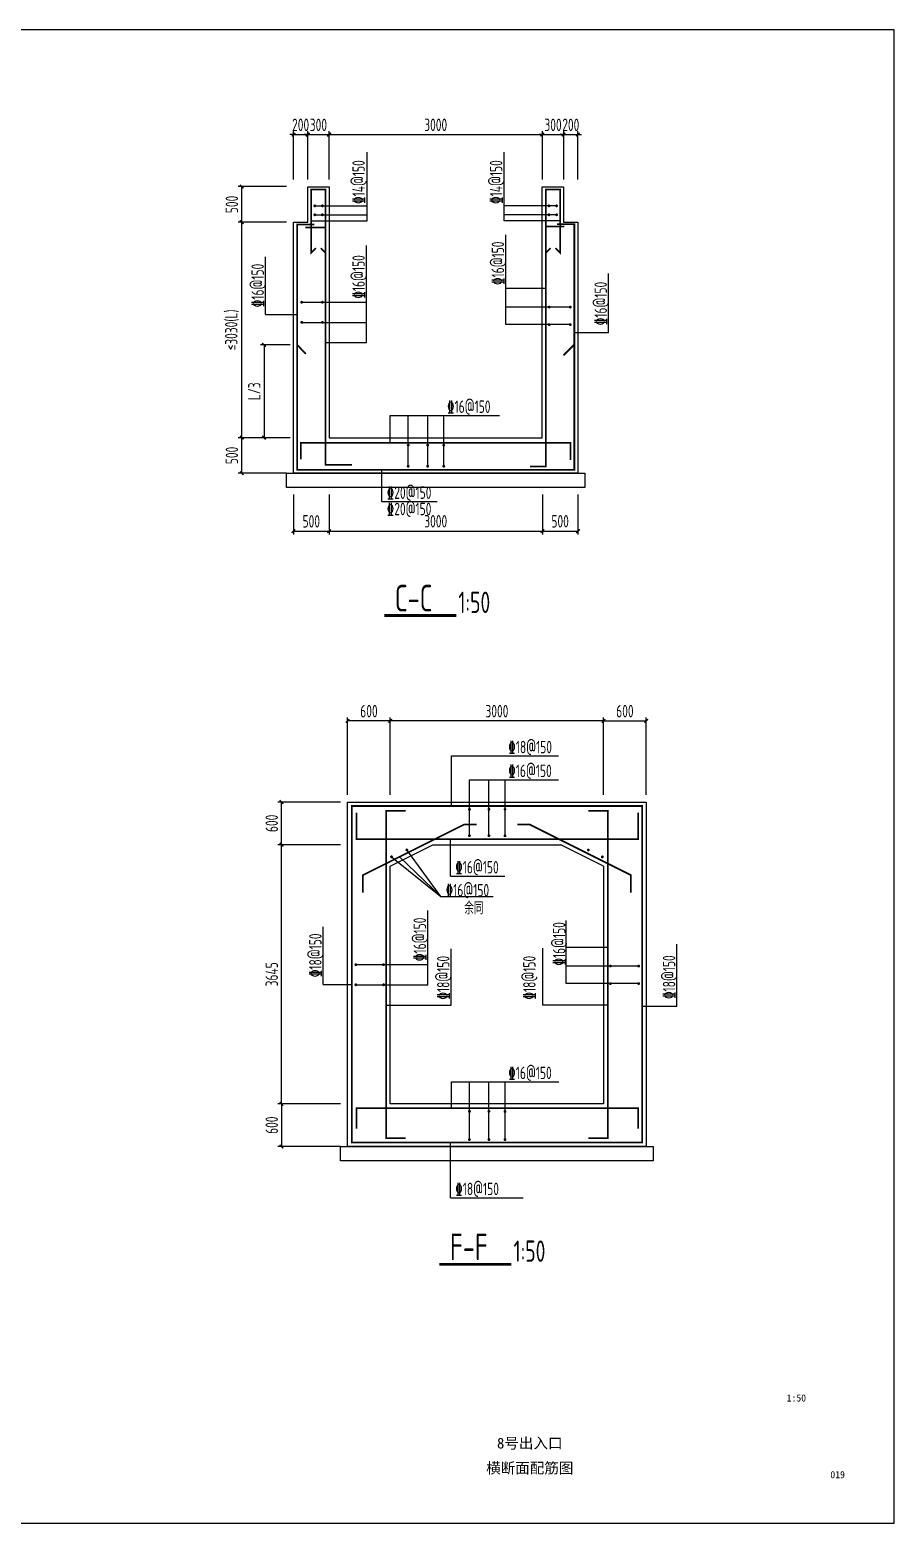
# Model space of a CAD drawing. Header units: millimetres. Extents: x -897614 to 191467, y -439928 to 101803.
# Drawn here: x 105495 to 117651, y -274551 to -253551 of the extents above; entities that cross this region are included whole.
import ezdxf
from ezdxf.enums import TextEntityAlignment as Align

# ---------------------------------------------------------------- set-up
doc = ezdxf.new("R2010")
doc.units = ezdxf.units.MM
doc.header["$LTSCALE"] = 1000
for name, color, linetype in [('DC', 7, 'Continuous'), ('DIM_LEAD', 3, 'Continuous'), ('DIM_SYMB', 3, 'Continuous'), ('JG_TEXT', 7, 'Continuous'), ('PUB_TEXT', 7, 'Continuous'), ('REIN', 1, 'Continuous'), ('图框', 3, 'Continuous')]:
    doc.layers.add(name, color=color, linetype=linetype)
doc.layers.add('DY', color=1, linetype='Continuous', plot=False)
doc.layers.add('WALL', color=6, linetype='Continuous', lineweight=30)
doc.styles.add('TK-HZ-HT', font='', dxfattribs={"width": 0.8})
doc.styles.add('TK-HZ-ST', font='', dxfattribs={"width": 0.8})
doc.styles.add('TSSD', font='tssdeng.shx', dxfattribs={"width": 0.7, "bigfont": 'tssdchn.shx'})
doc.styles.get('TK-HZ-HT').set_extended_font_data('SimSun')
doc.styles.get('TK-HZ-ST').set_extended_font_data('SimSun')
doc.dimstyles.new('TSD', dxfattribs={"dimtxt": 350, "dimasz": 100, "dimexe": 100, "dimexo": 200, "dimgap": 100, "dimtad": 1, "dimdec": 0, "dimzin": 0, "dimdsep": 46, "dimtxsty": 'TSSD', "dimblk": 'ARCHTICK', "dimcen": 0.09, "dimclrt": 7, "dimazin": 2, "dimtfac": 1, "dimtdec": 0, "dimtix": 1, "dimtmove": 2, "dimatfit": 3, "dimfxl": 0, "dimtolj": 1, "dimtzin": 0, "dimarcsym": 0})

# ---------------------------------------------------------------- blocks, each defined once
blk = doc.blocks.new('_ArchTick')
at = {"color": 0, "linetype": 'ByBlock', "const_width": 0.4}
blk.add_lwpolyline([(-0.5, -0.5), (0.5, 0.5)], dxfattribs=at)
blk = doc.blocks.new('*D511')
at = {"layer": 'Defpoints', "color": 0, "transparency": 16777216}
for p in [(109964, -268655), (109034, -269255), (109964, -269255)]:
    blk.add_point(p, dxfattribs=at)
at = {"layer": 'DIM_LEAD', "color": 0, "lineweight": -2, "transparency": 16777216}
for p, q in [((109864, -268655), (108984, -268655)), ((109034, -268655), (109034, -269255)), ((109864, -269255), (108984, -269255))]:
    blk.add_line(p, q, dxfattribs=at)
at = {"layer": 'DIM_LEAD', "color": 0, "lineweight": -2, "transparency": 16777216, "xscale": 50, "yscale": 50, "zscale": 50}
for p, rotation in [((109034, -268655), 90), ((109034, -269255), 270)]:
    blk.add_blockref('_ArchTick', p, dxfattribs=dict(at, rotation=rotation))
at = {"layer": 'DIM_LEAD', "color": 7, "transparency": 16777216, "insert": (108897, -268955), "char_height": 175, "attachment_point": 5, "rotation": 90, "style": 'TSSD'}
blk.add_mtext('\\A1;600', dxfattribs=at)
blk = doc.blocks.new('*D512')
at = {"layer": 'Defpoints', "color": 0, "transparency": 16777216}
for p in [(114164, -263269), (113564, -264410), (114164, -264410)]:
    blk.add_point(p, dxfattribs=at)
at = {"layer": 'DIM_LEAD', "color": 0, "lineweight": -2, "transparency": 16777216}
for p, q in [((113564, -264310), (113564, -263219)), ((113564, -263269), (114164, -263269)), ((114164, -264310), (114164, -263219))]:
    blk.add_line(p, q, dxfattribs=at)
at = {"layer": 'DIM_LEAD', "color": 0, "lineweight": -2, "transparency": 16777216, "xscale": 50, "yscale": 50, "zscale": 50, "rotation": 180}
blk.add_blockref('_ArchTick', (113564, -263269), dxfattribs=at)
at = {"layer": 'DIM_LEAD', "color": 0, "lineweight": -2, "transparency": 16777216, "xscale": 50, "yscale": 50, "zscale": 50}
blk.add_blockref('_ArchTick', (114164, -263269), dxfattribs=at)
at = {"layer": 'DIM_LEAD', "color": 7, "transparency": 16777216, "insert": (113864, -263132), "char_height": 175, "attachment_point": 5, "style": 'TSSD'}
blk.add_mtext('\\A1;600', dxfattribs=at)
blk = doc.blocks.new('*D515')
at = {"layer": 'Defpoints', "color": 0, "transparency": 16777216}
for p in [(109034, -265010), (109964, -265010), (109964, -268655)]:
    blk.add_point(p, dxfattribs=at)
at = {"layer": 'DIM_LEAD', "color": 0, "lineweight": -2, "transparency": 16777216}
for p, q in [((109864, -265010), (108984, -265010)), ((109034, -268655), (109034, -265010)), ((109864, -268655), (108984, -268655))]:
    blk.add_line(p, q, dxfattribs=at)
at = {"layer": 'DIM_LEAD', "color": 0, "lineweight": -2, "transparency": 16777216, "xscale": 50, "yscale": 50, "zscale": 50}
for p, rotation in [((109034, -265010), 90), ((109034, -268655), 270)]:
    blk.add_blockref('_ArchTick', p, dxfattribs=dict(at, rotation=rotation))
at = {"layer": 'DIM_LEAD', "color": 7, "transparency": 16777216, "insert": (108897, -266833), "char_height": 175, "attachment_point": 5, "rotation": 90, "style": 'TSSD'}
blk.add_mtext('\\A1;3645', dxfattribs=at)
blk = doc.blocks.new('*D516')
at = {"layer": 'Defpoints', "color": 0, "transparency": 16777216}
for p in [(109034, -264410), (109964, -264410), (109964, -265010)]:
    blk.add_point(p, dxfattribs=at)
at = {"layer": 'DIM_LEAD', "color": 0, "lineweight": -2, "transparency": 16777216}
for p, q in [((109864, -264410), (108984, -264410)), ((109034, -265010), (109034, -264410)), ((109864, -265010), (108984, -265010))]:
    blk.add_line(p, q, dxfattribs=at)
at = {"layer": 'DIM_LEAD', "color": 0, "lineweight": -2, "transparency": 16777216, "xscale": 50, "yscale": 50, "zscale": 50}
for p, rotation in [((109034, -264410), 90), ((109034, -265010), 270)]:
    blk.add_blockref('_ArchTick', p, dxfattribs=dict(at, rotation=rotation))
at = {"layer": 'DIM_LEAD', "color": 7, "transparency": 16777216, "insert": (108897, -264710), "char_height": 175, "attachment_point": 5, "rotation": 90, "style": 'TSSD'}
blk.add_mtext('\\A1;600', dxfattribs=at)
blk = doc.blocks.new('*D517')
at = {"layer": 'Defpoints', "color": 0, "transparency": 16777216}
for p in [(110564, -263269), (110564, -264410), (113564, -264410)]:
    blk.add_point(p, dxfattribs=at)
at = {"layer": 'DIM_LEAD', "color": 0, "lineweight": -2, "transparency": 16777216}
for p, q in [((110564, -264310), (110564, -263219)), ((113564, -263269), (110564, -263269)), ((113564, -264310), (113564, -263219))]:
    blk.add_line(p, q, dxfattribs=at)
at = {"layer": 'DIM_LEAD', "color": 0, "lineweight": -2, "transparency": 16777216, "xscale": 50, "yscale": 50, "zscale": 50, "rotation": 180}
blk.add_blockref('_ArchTick', (110564, -263269), dxfattribs=at)
at = {"layer": 'DIM_LEAD', "color": 0, "lineweight": -2, "transparency": 16777216, "xscale": 50, "yscale": 50, "zscale": 50}
blk.add_blockref('_ArchTick', (113564, -263269), dxfattribs=at)
at = {"layer": 'DIM_LEAD', "color": 7, "transparency": 16777216, "insert": (112064, -263132), "char_height": 175, "attachment_point": 5, "style": 'TSSD'}
blk.add_mtext('\\A1;3000', dxfattribs=at)
blk = doc.blocks.new('*D518')
at = {"layer": 'Defpoints', "color": 0, "transparency": 16777216}
for p in [(109964, -263269), (109964, -264410), (110564, -264410)]:
    blk.add_point(p, dxfattribs=at)
at = {"layer": 'DIM_LEAD', "color": 0, "lineweight": -2, "transparency": 16777216}
for p, q in [((109964, -264310), (109964, -263219)), ((110564, -263269), (109964, -263269)), ((110564, -264310), (110564, -263219))]:
    blk.add_line(p, q, dxfattribs=at)
at = {"layer": 'DIM_LEAD', "color": 0, "lineweight": -2, "transparency": 16777216, "xscale": 50, "yscale": 50, "zscale": 50, "rotation": 180}
blk.add_blockref('_ArchTick', (109964, -263269), dxfattribs=at)
at = {"layer": 'DIM_LEAD', "color": 0, "lineweight": -2, "transparency": 16777216, "xscale": 50, "yscale": 50, "zscale": 50}
blk.add_blockref('_ArchTick', (110564, -263269), dxfattribs=at)
at = {"layer": 'DIM_LEAD', "color": 7, "transparency": 16777216, "insert": (110264, -263132), "char_height": 175, "attachment_point": 5, "style": 'TSSD'}
blk.add_mtext('\\A1;600', dxfattribs=at)
blk = doc.blocks.new('*D548')
at = {"layer": 'Defpoints', "color": 0, "transparency": 16777216}
for p in [(109203, -259986), (109703, -259986), (109703, -260600)]:
    blk.add_point(p, dxfattribs=at)
at = {"layer": 'DIM_LEAD', "color": 0, "lineweight": -2, "transparency": 16777216}
for p, q in [((109203, -260086), (109203, -260650)), ((109703, -260086), (109703, -260650)), ((109203, -260600), (109703, -260600))]:
    blk.add_line(p, q, dxfattribs=at)
at = {"layer": 'DIM_LEAD', "color": 0, "lineweight": -2, "transparency": 16777216, "xscale": 50, "yscale": 50, "zscale": 50, "rotation": 180}
blk.add_blockref('_ArchTick', (109203, -260600), dxfattribs=at)
at = {"layer": 'DIM_LEAD', "color": 0, "lineweight": -2, "transparency": 16777216, "xscale": 50, "yscale": 50, "zscale": 50}
blk.add_blockref('_ArchTick', (109703, -260600), dxfattribs=at)
at = {"layer": 'DIM_LEAD', "color": 7, "transparency": 16777216, "insert": (109453, -260462), "char_height": 175, "attachment_point": 5, "style": 'TSSD'}
blk.add_mtext('\\A1;500', dxfattribs=at)
blk = doc.blocks.new('*D549')
at = {"layer": 'Defpoints', "color": 0, "transparency": 16777216}
for p in [(109703, -259986), (112703, -259986), (112703, -260600)]:
    blk.add_point(p, dxfattribs=at)
at = {"layer": 'DIM_LEAD', "color": 0, "lineweight": -2, "transparency": 16777216}
for p, q in [((109703, -260086), (109703, -260650)), ((112703, -260086), (112703, -260650)), ((109703, -260600), (112703, -260600))]:
    blk.add_line(p, q, dxfattribs=at)
at = {"layer": 'DIM_LEAD', "color": 0, "lineweight": -2, "transparency": 16777216, "xscale": 50, "yscale": 50, "zscale": 50, "rotation": 180}
blk.add_blockref('_ArchTick', (109703, -260600), dxfattribs=at)
at = {"layer": 'DIM_LEAD', "color": 0, "lineweight": -2, "transparency": 16777216, "xscale": 50, "yscale": 50, "zscale": 50}
blk.add_blockref('_ArchTick', (112703, -260600), dxfattribs=at)
at = {"layer": 'DIM_LEAD', "color": 7, "transparency": 16777216, "insert": (111203, -260462), "char_height": 175, "attachment_point": 5, "style": 'TSSD'}
blk.add_mtext('\\A1;3000', dxfattribs=at)
blk = doc.blocks.new('*D550')
at = {"layer": 'Defpoints', "color": 0, "transparency": 16777216}
for p in [(112703, -259986), (113203, -259986), (113203, -260600)]:
    blk.add_point(p, dxfattribs=at)
at = {"layer": 'DIM_LEAD', "color": 0, "lineweight": -2, "transparency": 16777216}
for p, q in [((112703, -260086), (112703, -260650)), ((113203, -260086), (113203, -260650)), ((112703, -260600), (113203, -260600))]:
    blk.add_line(p, q, dxfattribs=at)
at = {"layer": 'DIM_LEAD', "color": 0, "lineweight": -2, "transparency": 16777216, "xscale": 50, "yscale": 50, "zscale": 50, "rotation": 180}
blk.add_blockref('_ArchTick', (112703, -260600), dxfattribs=at)
at = {"layer": 'DIM_LEAD', "color": 0, "lineweight": -2, "transparency": 16777216, "xscale": 50, "yscale": 50, "zscale": 50}
blk.add_blockref('_ArchTick', (113203, -260600), dxfattribs=at)
at = {"layer": 'DIM_LEAD', "color": 7, "transparency": 16777216, "insert": (112953, -260462), "char_height": 175, "attachment_point": 5, "style": 'TSSD'}
blk.add_mtext('\\A1;500', dxfattribs=at)
blk = doc.blocks.new('*D551')
at = {"layer": 'Defpoints', "color": 0, "transparency": 16777216}
for p in [(108474, -259286), (109203, -259286), (109203, -259786)]:
    blk.add_point(p, dxfattribs=at)
at = {"layer": 'DIM_LEAD', "color": 0, "lineweight": -2, "transparency": 16777216}
for p, q in [((109103, -259286), (108424, -259286)), ((108474, -259786), (108474, -259286)), ((109103, -259786), (108424, -259786))]:
    blk.add_line(p, q, dxfattribs=at)
at = {"layer": 'DIM_LEAD', "color": 0, "lineweight": -2, "transparency": 16777216, "xscale": 50, "yscale": 50, "zscale": 50}
for p, rotation in [((108474, -259286), 90), ((108474, -259786), 270)]:
    blk.add_blockref('_ArchTick', p, dxfattribs=dict(at, rotation=rotation))
at = {"layer": 'DIM_LEAD', "color": 7, "transparency": 16777216, "insert": (108336, -259536), "char_height": 175, "attachment_point": 5, "rotation": 90, "style": 'TSSD'}
blk.add_mtext('\\A1;500', dxfattribs=at)
blk = doc.blocks.new('*D552')
at = {"layer": 'Defpoints', "color": 0, "transparency": 16777216}
for p in [(108474, -256256), (109203, -256256), (109203, -259286)]:
    blk.add_point(p, dxfattribs=at)
at = {"layer": 'DIM_LEAD', "color": 0, "lineweight": -2, "transparency": 16777216}
for p, q in [((109103, -256256), (108424, -256256)), ((108474, -259286), (108474, -256256)), ((109103, -259286), (108424, -259286))]:
    blk.add_line(p, q, dxfattribs=at)
at = {"layer": 'DIM_LEAD', "color": 0, "lineweight": -2, "transparency": 16777216, "xscale": 50, "yscale": 50, "zscale": 50}
for p, rotation in [((108474, -256256), 90), ((108474, -259286), 270)]:
    blk.add_blockref('_ArchTick', p, dxfattribs=dict(at, rotation=rotation))
at = {"layer": 'DIM_LEAD', "color": 7, "transparency": 16777216, "insert": (108336, -257771), "char_height": 175, "attachment_point": 5, "rotation": 90, "style": 'TSSD'}
blk.add_mtext('\\A1;≤3030(L)', dxfattribs=at)
blk = doc.blocks.new('*D553')
at = {"layer": 'Defpoints', "color": 0, "transparency": 16777216}
for p in [(109403, -255024), (109203, -255756), (109403, -255756)]:
    blk.add_point(p, dxfattribs=at)
at = {"layer": 'DIM_LEAD', "color": 0, "lineweight": -2, "transparency": 16777216}
for p, q in [((109203, -255024), (109153, -255024)), ((109203, -255656), (109203, -254974)), ((109203, -255024), (109403, -255024)), ((109403, -255656), (109403, -254974)), ((109403, -255024), (109453, -255024))]:
    blk.add_line(p, q, dxfattribs=at)
at = {"layer": 'DIM_LEAD', "color": 0, "lineweight": -2, "transparency": 16777216, "xscale": 50, "yscale": 50, "zscale": 50}
blk.add_blockref('_ArchTick', (109203, -255024), dxfattribs=at)
at = {"layer": 'DIM_LEAD', "color": 0, "lineweight": -2, "transparency": 16777216, "xscale": 50, "yscale": 50, "zscale": 50, "rotation": 180}
blk.add_blockref('_ArchTick', (109403, -255024), dxfattribs=at)
at = {"layer": 'DIM_LEAD', "color": 7, "transparency": 16777216, "insert": (109303, -254887), "char_height": 175, "attachment_point": 5, "style": 'TSSD'}
blk.add_mtext('\\A1;200', dxfattribs=at)
blk = doc.blocks.new('*D554')
at = {"layer": 'Defpoints', "color": 0, "transparency": 16777216}
for p in [(109703, -255024), (109403, -255756), (109703, -255756)]:
    blk.add_point(p, dxfattribs=at)
at = {"layer": 'DIM_LEAD', "color": 0, "lineweight": -2, "transparency": 16777216}
for p, q in [((109403, -255024), (109353, -255024)), ((109403, -255656), (109403, -254974)), ((109403, -255024), (109703, -255024)), ((109703, -255656), (109703, -254974)), ((109703, -255024), (109753, -255024))]:
    blk.add_line(p, q, dxfattribs=at)
at = {"layer": 'DIM_LEAD', "color": 0, "lineweight": -2, "transparency": 16777216, "xscale": 50, "yscale": 50, "zscale": 50}
blk.add_blockref('_ArchTick', (109403, -255024), dxfattribs=at)
at = {"layer": 'DIM_LEAD', "color": 0, "lineweight": -2, "transparency": 16777216, "xscale": 50, "yscale": 50, "zscale": 50, "rotation": 180}
blk.add_blockref('_ArchTick', (109703, -255024), dxfattribs=at)
at = {"layer": 'DIM_LEAD', "color": 7, "transparency": 16777216, "insert": (109553, -254887), "char_height": 175, "attachment_point": 5, "style": 'TSSD'}
blk.add_mtext('\\A1;300', dxfattribs=at)
blk = doc.blocks.new('*D555')
at = {"layer": 'Defpoints', "color": 0, "transparency": 16777216}
for p in [(112703, -255024), (109703, -255756), (112703, -255756)]:
    blk.add_point(p, dxfattribs=at)
at = {"layer": 'DIM_LEAD', "color": 0, "lineweight": -2, "transparency": 16777216}
for p, q in [((109703, -255656), (109703, -254974)), ((109703, -255024), (112703, -255024)), ((112703, -255656), (112703, -254974))]:
    blk.add_line(p, q, dxfattribs=at)
at = {"layer": 'DIM_LEAD', "color": 0, "lineweight": -2, "transparency": 16777216, "xscale": 50, "yscale": 50, "zscale": 50, "rotation": 180}
blk.add_blockref('_ArchTick', (109703, -255024), dxfattribs=at)
at = {"layer": 'DIM_LEAD', "color": 0, "lineweight": -2, "transparency": 16777216, "xscale": 50, "yscale": 50, "zscale": 50}
blk.add_blockref('_ArchTick', (112703, -255024), dxfattribs=at)
at = {"layer": 'DIM_LEAD', "color": 7, "transparency": 16777216, "insert": (111203, -254887), "char_height": 175, "attachment_point": 5, "style": 'TSSD'}
blk.add_mtext('\\A1;3000', dxfattribs=at)
blk = doc.blocks.new('*D556')
at = {"layer": 'Defpoints', "color": 0, "transparency": 16777216}
for p in [(113003, -255024), (112703, -255756), (113003, -255756)]:
    blk.add_point(p, dxfattribs=at)
at = {"layer": 'DIM_LEAD', "color": 0, "lineweight": -2, "transparency": 16777216}
for p, q in [((112703, -255024), (112653, -255024)), ((112703, -255656), (112703, -254974)), ((112703, -255024), (113003, -255024)), ((113003, -255656), (113003, -254974)), ((113003, -255024), (113053, -255024))]:
    blk.add_line(p, q, dxfattribs=at)
at = {"layer": 'DIM_LEAD', "color": 0, "lineweight": -2, "transparency": 16777216, "xscale": 50, "yscale": 50, "zscale": 50}
blk.add_blockref('_ArchTick', (112703, -255024), dxfattribs=at)
at = {"layer": 'DIM_LEAD', "color": 0, "lineweight": -2, "transparency": 16777216, "xscale": 50, "yscale": 50, "zscale": 50, "rotation": 180}
blk.add_blockref('_ArchTick', (113003, -255024), dxfattribs=at)
at = {"layer": 'DIM_LEAD', "color": 7, "transparency": 16777216, "insert": (112853, -254887), "char_height": 175, "attachment_point": 5, "style": 'TSSD'}
blk.add_mtext('\\A1;300', dxfattribs=at)
blk = doc.blocks.new('*D557')
at = {"layer": 'Defpoints', "color": 0, "transparency": 16777216}
for p in [(113203, -255024), (113003, -255756), (113203, -255756)]:
    blk.add_point(p, dxfattribs=at)
at = {"layer": 'DIM_LEAD', "color": 0, "lineweight": -2, "transparency": 16777216}
for p, q in [((113003, -255024), (112953, -255024)), ((113003, -255656), (113003, -254974)), ((113003, -255024), (113203, -255024)), ((113203, -255656), (113203, -254974)), ((113203, -255024), (113253, -255024))]:
    blk.add_line(p, q, dxfattribs=at)
at = {"layer": 'DIM_LEAD', "color": 0, "lineweight": -2, "transparency": 16777216, "xscale": 50, "yscale": 50, "zscale": 50}
blk.add_blockref('_ArchTick', (113003, -255024), dxfattribs=at)
at = {"layer": 'DIM_LEAD', "color": 0, "lineweight": -2, "transparency": 16777216, "xscale": 50, "yscale": 50, "zscale": 50, "rotation": 180}
blk.add_blockref('_ArchTick', (113203, -255024), dxfattribs=at)
at = {"layer": 'DIM_LEAD', "color": 7, "transparency": 16777216, "insert": (113103, -254887), "char_height": 175, "attachment_point": 5, "style": 'TSSD'}
blk.add_mtext('\\A1;200', dxfattribs=at)
blk = doc.blocks.new('*D558')
at = {"layer": 'Defpoints', "color": 0, "transparency": 16777216}
for p in [(108474, -255756), (109203, -255756), (109203, -256256)]:
    blk.add_point(p, dxfattribs=at)
at = {"layer": 'DIM_LEAD', "color": 0, "lineweight": -2, "transparency": 16777216}
for p, q in [((109103, -255756), (108424, -255756)), ((108474, -256256), (108474, -255756)), ((109103, -256256), (108424, -256256))]:
    blk.add_line(p, q, dxfattribs=at)
at = {"layer": 'DIM_LEAD', "color": 0, "lineweight": -2, "transparency": 16777216, "xscale": 50, "yscale": 50, "zscale": 50}
for p, rotation in [((108474, -255756), 90), ((108474, -256256), 270)]:
    blk.add_blockref('_ArchTick', p, dxfattribs=dict(at, rotation=rotation))
at = {"layer": 'DIM_LEAD', "color": 7, "transparency": 16777216, "insert": (108336, -256006), "char_height": 175, "attachment_point": 5, "rotation": 90, "style": 'TSSD'}
blk.add_mtext('\\A1;500', dxfattribs=at)
blk = doc.blocks.new('*D1826')
at = {"layer": 'Defpoints', "color": 0, "transparency": 16777216}
for p in [(109255, -257981), (108788, -259286), (109255, -259286)]:
    blk.add_point(p, dxfattribs=at)
at = {"layer": 'DIM_LEAD', "color": 0, "lineweight": -2, "transparency": 16777216}
for p, q in [((109155, -257981), (108738, -257981)), ((108788, -257981), (108788, -259286)), ((109155, -259286), (108738, -259286))]:
    blk.add_line(p, q, dxfattribs=at)
at = {"layer": 'DIM_LEAD', "color": 0, "lineweight": -2, "transparency": 16777216, "xscale": 50, "yscale": 50, "zscale": 50}
for p, rotation in [((108788, -257981), 90), ((108788, -259286), 270)]:
    blk.add_blockref('_ArchTick', p, dxfattribs=dict(at, rotation=rotation))
at = {"layer": 'DIM_LEAD', "color": 7, "transparency": 16777216, "insert": (108651, -258634), "char_height": 175, "attachment_point": 5, "rotation": 90, "style": 'TSSD'}
blk.add_mtext('\\A1;L/3', dxfattribs=at)

msp = doc.modelspace()

# ---------------------------------------------------------------- linework, layer by layer
at = {"layer": 'DC'}
for points in [[(109102.68001, -259786.3157), (113302.68001, -259786.3157), (113302.68001, -259986.3157), (109102.68001, -259986.3157)], [(109863.86942, -269255.37583), (114263.86942, -269255.37583), (114263.86942, -269455.37583), (109863.86942, -269455.37583)]]:
    msp.add_lwpolyline(points, close=True, dxfattribs=at)
at = {"layer": 'DIM_SYMB', "const_width": 40}
for points in [[(110480.01496, -261786.81404), (111491.18819, -261786.81412)], [(111256.11205, -270911.01694), (112267.28528, -270911.01702)]]:
    msp.add_lwpolyline(points, dxfattribs=at)
at = {"layer": 'DY'}
msp.add_lwpolyline([(87950.78828, -274551.03329), (117650.78828, -274551.03329), (117650.78828, -253551.03329), (87950.78828, -253551.03329)], close=True, dxfattribs=at)
at = {"layer": 'JG_TEXT'}
for p, q in [((110239.89919, -256235.26047), (110239.89919, -255271.2176)), ((112165.46083, -256235.26047), (112165.46083, -255271.2176)), ((109502.41309, -256025.68253), (110239.89919, -256025.68253)), ((109502.41309, -256151.47059), (110239.89919, -256151.47059)), ((112902.94693, -256025.68253), (112165.46083, -256025.68253)), ((112902.94693, -256151.47059), (112165.46083, -256151.47059)), ((109451.14503, -256235.26047), (110239.89919, -256235.26047)), ((112954.21499, -256235.26047), (112165.46083, -256235.26047)), ((110229.41296, -257949.91836), (110229.41296, -256584.35859)), ((112189.99129, -257696.32138), (112189.99129, -256434.49611)), ((108810.30279, -257555.79754), (108810.30279, -256745.02194)), ((113635.19129, -257809.37422), (113635.19129, -256975.33725)), ((112752.21708, -257187.74773), (112189.99129, -257187.74773)), ((109318.60755, -257381.33926), (110229.41296, -257381.33926)), ((113096.16497, -257449.62853), (112189.99129, -257449.62853)), ((108810.30279, -257555.79754), (109254.88934, -257555.79754)), ((109318.60755, -257664.47034), (110229.41296, -257664.47034)), ((113096.16497, -257696.32138), (112189.99129, -257696.32138)), ((113635.19129, -257809.37422), (113152.68001, -257809.37422)), ((109653.14294, -257949.91836), (110229.41296, -257949.91836)), ((110561.664, -258975.41065), (112100.2626, -258975.41065)), ((110561.664, -259357.82811), (110561.664, -258975.41065)), ((110816.20096, -259687.64031), (110816.20096, -258975.41065)), ((111090.19046, -259687.64031), (111090.19046, -258975.41065)), ((111316.43061, -259687.64031), (111316.43061, -258975.41065)), ((110446.56115, -260185.28457), (110446.56115, -259736.3157)), ((110446.56115, -260185.28457), (111225.44525, -260185.28457)), ((111422.85341, -264478.94781), (111422.85341, -263762.22985)), ((111422.85341, -263762.22985), (112931.98391, -263762.22985)), ((111677.39037, -264883.86795), (111677.39037, -264096.53034)), ((111677.39037, -264096.53034), (112931.98391, -264096.53034)), ((111951.37987, -264883.86795), (111951.37987, -264096.53034)), ((112177.62002, -264883.86795), (112177.62002, -264096.53034)), ((111409.46427, -265451.98068), (111409.46427, -264932.54334)), ((110581.75775, -265181.038), (111277.43685, -265738.69563)), ((111277.43685, -265738.69563), (110694.85757, -265179.79005)), ((111277.43685, -265738.69563), (110797.37688, -265083.30623)), ((111409.46427, -265451.98068), (112172.98013, -265451.98068)), ((111277.43685, -265738.69563), (112009.03311, -265738.69563)), ((111090.60237, -266980.37077), (111090.60237, -265934.61411)), ((109621.65581, -266977.56576), (109621.65581, -266165.80353)), ((113037.13647, -266963.77053), (113037.13647, -266078.1527)), ((111420.35576, -267265.81879), (111420.35576, -266476.23102)), ((112707.38308, -267265.81879), (112707.38308, -266465.97346)), ((113613.40649, -266455.19688), (113037.13647, -266455.19688)), ((114596.3807, -267284.7396), (114596.3807, -266406.8601)), ((110079.79696, -266697.23969), (111090.60237, -266697.23969)), ((114057.35438, -266717.07768), (113037.13647, -266717.07768)), ((109621.65581, -266977.56576), (110016.07875, -266977.56576)), ((110079.79696, -266980.37077), (111090.60237, -266980.37077)), ((114057.35438, -266963.77053), (113037.13647, -266963.77053)), ((110514.33235, -267265.81879), (111420.35576, -267265.81879)), ((113613.40649, -267265.81879), (112707.38308, -267265.81879)), ((114596.3807, -267284.7396), (114113.86942, -267284.7396)), ((111422.85341, -268726.88824), (111422.85341, -268344.47078)), ((111422.85341, -268344.47078), (112933.77363, -268344.47078)), ((111677.39037, -269156.70044), (111677.39037, -268344.47078)), ((111951.37987, -269156.70044), (111951.37987, -268344.47078)), ((112177.62002, -269156.70044), (112177.62002, -268344.47078)), ((111409.46427, -269976.11388), (111409.46427, -269205.37583)), ((111409.46427, -269976.11388), (112432.57487, -269976.11388))]:
    msp.add_line(p, q, dxfattribs=at)
at = {"layer": 'REIN', "const_width": 24}
for points in [[(109518.57261, -256619.63512), (109451.14503, -256687.06269), (109451.14503, -255794.62097), (109653.14294, -255794.62097), (109653.14294, -256687.06269), (109585.71536, -256619.63512)], [(112886.78741, -256619.63512), (112954.21499, -256687.06269), (112954.21499, -255794.62097), (112752.21708, -255794.62097), (112752.21708, -256687.06269), (112819.64466, -256619.63512)], [(112907.37043, -256282.25158), (113152.68001, -256282.25158), (113152.68001, -259736.3157), (109254.88934, -259736.3157), (109254.88934, -256286.50877), (109497.17539, -256286.50877)], [(109369.87181, -256330.05192), (109653.14294, -256330.05192), (109653.14294, -259667.4319), (110026.22965, -259667.4319)], [(113013.43644, -256315.10502), (112752.21708, -256315.10502), (112752.21708, -259689.51711), (112527.58576, -259689.51711)], [(109377.84872, -258109.60096), (109254.88934, -257981.47864), (109254.88934, -259736.3157), (113152.68001, -259736.3157), (113152.68001, -257976.3157), (113000.49635, -258128.49935)], [(113099.06868, -259602.16653), (113099.06868, -259357.82811), (109304.01798, -259357.82811), (109304.01798, -259588.82632)], [(114051.95765, -264558.45272), (114051.95765, -264932.54334), (110088.8799, -264932.54334), (110088.8799, -264558.45272)], [(110779.60872, -269136.30921), (110505.64963, -269136.30921), (110505.64963, -264533.35585), (110779.60872, -264533.35585)], [(113348.13012, -269136.30921), (113622.08921, -269136.30921), (113622.08921, -264533.35585), (113348.13012, -264533.35585)], [(110178.81794, -265686.0236), (110178.81794, -265437.80986), (111599.41159, -264727.51304), (111778.23614, -264727.51304)], [(113948.9209, -265686.0236), (113948.9209, -265437.80986), (112528.32725, -264727.51304), (112349.5027, -264727.51304)], [(114051.95765, -269004.3585), (114051.95765, -268713.59563), (110088.8799, -268713.59563), (110088.8799, -269004.3585)]]:
    msp.add_lwpolyline(points, dxfattribs=at)
at = {"layer": 'REIN', "const_width": 20}
for points in [[(109492.41309, -256025.68253, 1), (109512.41309, -256025.68253, 1)], [(109492.41309, -256151.47059, 1), (109512.41309, -256151.47059, 1)], [(109599.30883, -256025.68253, 1), (109619.30883, -256025.68253, 1)], [(109599.30883, -256151.47059, 1), (109619.30883, -256151.47059, 1)], [(112806.05119, -256025.68253, -1), (112786.05119, -256025.68253, -1)], [(112806.05119, -256151.47059, -1), (112786.05119, -256151.47059, -1)], [(112912.94693, -256025.68253, -1), (112892.94693, -256025.68253, -1)], [(112912.94693, -256151.47059, -1), (112892.94693, -256151.47059, -1)], [(109308.60755, -257381.33926, 1), (109328.60755, -257381.33926, 1)], [(109599.30883, -257381.33926, 1), (109619.30883, -257381.33926, 1)], [(112809.07891, -257449.62853, -1), (112789.07891, -257449.62853, -1)], [(113106.16497, -257449.62853, -1), (113086.16497, -257449.62853, -1)], [(109308.60755, -257664.47034, 1), (109328.60755, -257664.47034, 1)], [(109599.30883, -257664.47034, 1), (109619.30883, -257664.47034, 1)], [(112809.07891, -257696.32138, -1), (112789.07891, -257696.32138, -1)], [(113106.16497, -257696.32138, -1), (113086.16497, -257696.32138, -1)], [(110806.20096, -259391.47374, 1), (110826.20096, -259391.47374, 1)], [(111080.19046, -259391.47374, 1), (111100.19046, -259391.47374, 1)], [(111306.43061, -259391.47374, 1), (111326.43061, -259391.47374, 1)], [(110806.20096, -259687.64031, 1), (110826.20096, -259687.64031, 1)], [(111080.19046, -259687.64031, 1), (111100.19046, -259687.64031, 1)], [(111306.43061, -259687.64031, 1), (111326.43061, -259687.64031, 1)], [(111667.39037, -264512.59344, 1), (111687.39037, -264512.59344, 1)], [(111941.37987, -264512.59344, 1), (111961.37987, -264512.59344, 1)], [(112167.62002, -264512.59344, 1), (112187.62002, -264512.59344, 1)], [(111667.39037, -264883.86795, 1), (111687.39037, -264883.86795, 1)], [(111941.37987, -264883.86795, 1), (111961.37987, -264883.86795, 1)], [(112167.62002, -264883.86795, 1), (112187.62002, -264883.86795, 1)], [(110571.75775, -265181.038, 1), (110591.75775, -265181.038, 1)], [(110787.37688, -265083.30623, 1), (110807.37688, -265083.30623, 1)], [(113359.61854, -265084.56906, -1), (113339.61854, -265084.56906, -1)], [(113555.98109, -265181.038, -1), (113535.98109, -265181.038, -1)], [(110069.79696, -266697.23969, 1), (110089.79696, -266697.23969, 1)], [(110460.49824, -266697.23969, 1), (110480.49824, -266697.23969, 1)], [(113670.26832, -266717.07768, -1), (113650.26832, -266717.07768, -1)], [(114067.35438, -266717.07768, -1), (114047.35438, -266717.07768, -1)], [(110069.79696, -266980.37077, 1), (110089.79696, -266980.37077, 1)], [(110460.49824, -266980.37077, 1), (110480.49824, -266980.37077, 1)], [(113670.26832, -266963.77053, -1), (113650.26832, -266963.77053, -1)], [(114067.35438, -266963.77053, -1), (114047.35438, -266963.77053, -1)], [(111667.39037, -268760.53387, 1), (111687.39037, -268760.53387, 1)], [(111941.37987, -268760.53387, 1), (111961.37987, -268760.53387, 1)], [(112167.62002, -268760.53387, 1), (112187.62002, -268760.53387, 1)], [(111667.39037, -269156.70044, 1), (111687.39037, -269156.70044, 1)], [(111941.37987, -269156.70044, 1), (111961.37987, -269156.70044, 1)], [(112167.62002, -269156.70044, 1), (112187.62002, -269156.70044, 1)]]:
    msp.add_lwpolyline(points, format="xyb", close=True, dxfattribs=at)
at = {"layer": 'REIN', "const_width": 24}
msp.add_lwpolyline([(110022.08921, -264465.65519), (114105.64963, -264465.65519), (114105.64963, -269197.15604), (110022.08921, -269197.15604)], close=True, dxfattribs=at)
at = {"layer": 'WALL'}
for p, q in [((112702.68001, -259286.3157), (112702.68001, -255756.3157)), ((112702.68001, -255756.3157), (113002.68001, -255756.3157)), ((113002.68001, -255756.3157), (113002.68001, -256256.3157)), ((109702.68001, -256256.3157), (109702.68001, -259286.3157)), ((109702.68001, -259286.3157), (112702.68001, -259286.3157))]:
    msp.add_line(p, q, dxfattribs=at)
for points in [[(109402.68001, -256256.3157), (109402.68001, -255756.3157), (109702.68001, -255756.3157), (109702.68001, -256256.3157)], [(113002.68001, -256256.3157), (113202.68001, -256256.3157), (113202.68001, -259786.3157), (109202.68001, -259786.3157), (109202.68001, -256256.3157), (109402.68001, -256256.3157)], [(110563.86942, -265310.37583), (111163.86942, -265010.37583)], [(111163.86942, -265010.37583), (112963.86942, -265010.37583)], [(113563.86942, -265310.37583), (112963.86942, -265010.37583)], [(113563.86942, -265310.37583), (113563.86942, -268655.37583), (110563.86942, -268655.37583), (110563.86942, -265310.37583)]]:
    msp.add_lwpolyline(points, dxfattribs=at)
msp.add_lwpolyline([(109963.86942, -264410.37583), (114163.86942, -264410.37583), (114163.86942, -269255.37583), (109963.86942, -269255.37583)], close=True, dxfattribs=at)

# ---------------------------------------------------------------- texts
at = {"layer": 'JG_TEXT', "style": 'TSSD', "width": 0.7}
for s, p in [('%%13214@150', (110205.78641, -255997.85298, 0)), ('%%13214@150', (112140.12151, -255997.85298, 0)), ('%%13216@150', (112165.29872, -257138.23973, 0)), ('%%13216@150', (110205.78641, -257330.01758, 0)), ('%%13216@150', (108786.67624, -257450.62747, 0)), ('%%13216@150', (113611.56474, -257704.20415, 0)), ('%%13216@150', (111066.97582, -266645.91801, 0)), ('\x8418@150', (109598.02926, -266872.3957, 0)), ('%%13216@150', (113026.48813, -266709.62061, 0)), ('%%13218@150', (111396.72921, -267187.53492, 0)), ('%%13218@150', (112607.9346, -267187.53492, 0)), ('\x8418@150', (114572.75415, -267179.56954, 0))]:
    msp.add_text(s, height=175, rotation=90, dxfattribs=at).set_placement(p)
for s, p in [('%%13216@150', (111363.07473, -258937.80202, 0)), ('%%13220@150', (110515.2938, -260147.67594, 0)), ('%%13220@150', (110515.2938, -260376.31658, 0)), ('%%13218@150', (112224.26414, -263724.62123, 0)), ('%%13216@150', (112224.26414, -264058.92172, 0)), ('%%13216@150', (111478.19692, -265414.37206, 0)), ('%%13216@150', (111343.84964, -265737.60362, 0)), ('余同', (111603.87521, -265988.63895, 0)), ('%%13216@150', (112224.26414, -268306.86216, 0)), ('\x8418@150', (111478.19692, -269938.50526, 0))]:
    msp.add_text(s, height=175, dxfattribs=at).set_placement(p)
at = {"layer": 'PUB_TEXT', "style": 'TSSD', "width": 0.7}
for s, height, p in [('C-C', 375, (110628.0557, -261730.23802)), ('1:50', 300, (111521.21748, -261751.97303)), ('F-F', 375, (111404.15278, -270854.44091)), ('1:50', 300, (112297.31457, -270876.17593))]:
    msp.add_text(s, height=height, rotation=359.999999146, dxfattribs=at).set_placement(p)
at = {"layer": '图框', "color": 7}
for s, height, style, p in [('1:50', 100, 'TK-HZ-ST', (116275.78828, -272791.03329)), ('8号出入口', 150, 'TK-HZ-HT', (112525.78828, -273426.03329)), ('横断面配筋图', 150, 'TK-HZ-HT', (112525.78828, -273776.03329))]:
    msp.add_text(s, height=height, dxfattribs=dict(at, style=style)).set_placement(p, align=Align.MIDDLE_CENTER)
at = {"layer": '图框', "color": 7, "style": 'TK-HZ-ST'}
msp.add_text('019 ', height=100, dxfattribs=at).set_placement((116753.96592, -273919.47829))

# ---------------------------------------------------------------- dimensions: what is measured, and where the dimension line sits
at = {"layer": 'DIM_LEAD'}
for base, p1, p2, picture, middle in [((109402.68001, -255024.16165), (109202.68001, -255756.3157), (109402.68001, -255756.3157), '*D553', (109302.68001, -254886.66165)), ((109702.68001, -255024.16165), (109402.68001, -255756.3157), (109702.68001, -255756.3157), '*D554', (109552.68001, -254886.66165)), ((112702.68001, -255024.16165), (109702.68001, -255756.3157), (112702.68001, -255756.3157), '*D555', (111202.68001, -254886.66165)), ((113002.68001, -255024.16165), (112702.68001, -255756.3157), (113002.68001, -255756.3157), '*D556', (112852.68001, -254886.66165)), ((113202.68001, -255024.16165), (113002.68001, -255756.3157), (113202.68001, -255756.3157), '*D557', (113102.68001, -254886.66165)), ((109702.68001, -260599.55072), (109202.68001, -259986.3157), (109702.68001, -259986.3157), '*D548', (109452.68001, -260462.05072)), ((112702.68001, -260599.55072), (109702.68001, -259986.3157), (112702.68001, -259986.3157), '*D549', (111202.68001, -260462.05072)), ((113202.68001, -260599.55072), (112702.68001, -259986.3157), (113202.68001, -259986.3157), '*D550', (112952.68001, -260462.05072)), ((109963.86942, -263269.11915), (110563.86942, -264410.37583), (109963.86942, -264410.37583), '*D518', (110263.86942, -263131.61915)), ((110563.86942, -263269.11915), (113563.86942, -264410.37583), (110563.86942, -264410.37583), '*D517', (112063.86942, -263131.61915)), ((114163.86942, -263269.11915), (113563.86942, -264410.37583), (114163.86942, -264410.37583), '*D512', (113863.86942, -263131.61915))]:
    dim = msp.add_linear_dim(base=base, p1=p1, p2=p2, dimstyle='TSD', override={"dimscale": 0.5, "dimtfillclr": 256}, dxfattribs=at)
    dim.commit()
    dim.dimension.update_dxf_attribs({"geometry": picture, "text_midpoint": middle})
for base, p1, p2, picture, middle in [((108473.87415, -255756.3157), (109202.68001, -256256.3157), (109202.68001, -255756.3157), '*D558', (108336.37415, -256006.3157)), ((108473.87415, -259286.3157), (109202.68001, -259786.3157), (109202.68001, -259286.3157), '*D551', (108336.37415, -259536.3157)), ((109034.27666, -264410.37583), (109963.86942, -265010.37583), (109963.86942, -264410.37583), '*D516', (108896.77666, -264710.37583)), ((109034.27666, -265010.37583), (109963.86942, -268655.37583), (109963.86942, -265010.37583), '*D515', (108896.77666, -266832.87583)), ((109034.27666, -269255.37583), (109963.86942, -268655.37583), (109963.86942, -269255.37583), '*D511', (108896.77666, -268955.37583))]:
    dim = msp.add_linear_dim(base=base, p1=p1, p2=p2, angle=90, dimstyle='TSD', override={"dimscale": 0.5, "dimtfillclr": 256}, dxfattribs=at)
    dim.commit()
    dim.dimension.update_dxf_attribs({"geometry": picture, "text_midpoint": middle})
for base, p1, p2, text, picture, middle in [((108473.87415, -256256.3157), (109202.68001, -259286.3157), (109202.68001, -256256.3157), '≤<>(L)', '*D552', (108336.37415, -257771.3157)), ((108788.07028, -259286.3157), (109254.88934, -257981.47864), (109254.88934, -259286.3157), 'L/3', '*D1826', (108650.57028, -258633.89717))]:
    dim = msp.add_linear_dim(base=base, p1=p1, p2=p2, angle=90, text=text, dimstyle='TSD', override={"dimscale": 0.5, "dimtfillclr": 256}, dxfattribs=at)
    dim.commit()
    dim.dimension.update_dxf_attribs({"geometry": picture, "text_midpoint": middle})

doc.saveas('drawing.dxf')
